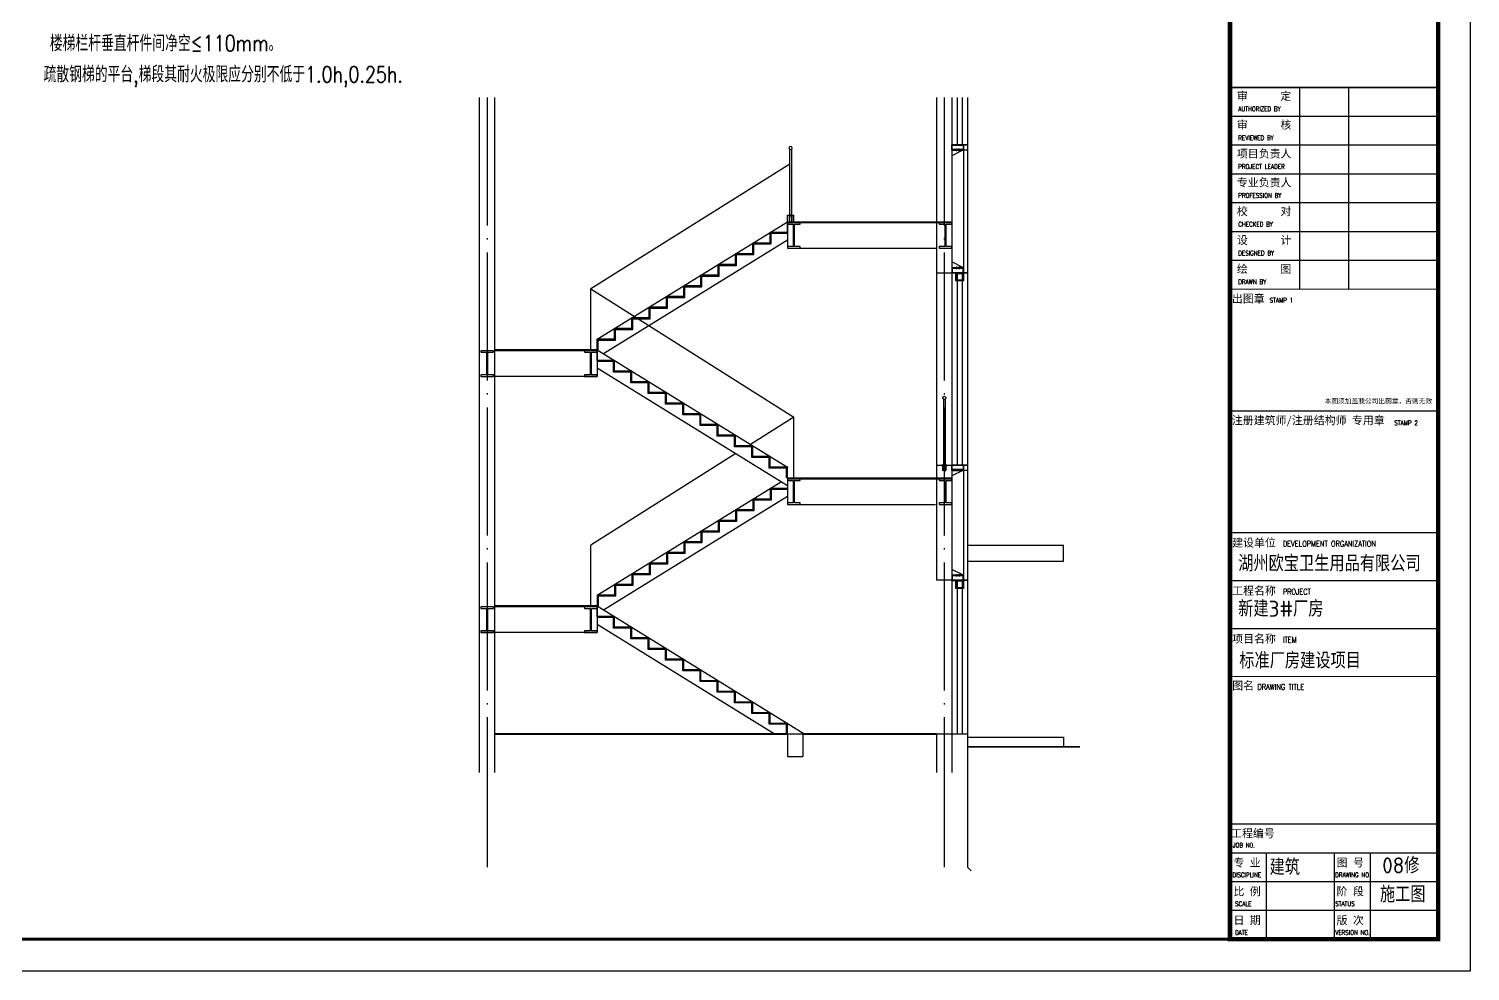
# Model space of a CAD drawing. Extents: x -248860 to 1018944, y -1060852 to 188626.
# Drawn here: x 996434 to 1018944, y 158926 to 173640 of the extents above; entities that cross this region are included whole.
import ezdxf
from ezdxf.enums import TextEntityAlignment as Align

# ---------------------------------------------------------------- set-up
doc = ezdxf.new("R2010")
doc.units = 0
doc.header["$LTSCALE"] = 1000
doc.header["$MEASUREMENT"] = 0
doc.linetypes.add('DOTE', pattern=[2.42, 2, -0.2, 0.02, -0.2])
doc.layers.get('0').update_dxf_attribs({"linetype": 'CONTINUOUS'})
for name, color, linetype in [('11', 3, 'CONTINUOUS'), ('AXIS', 3, 'CONTINUOUS'), ('AXIS_TEXT', 7, 'CONTINUOUS'), ('DOTE', 253, 'DOTE'), ('H', 8, 'CONTINUOUS'), ('PUB_DIM', 3, 'CONTINUOUS'), ('PUB_TEXT', 7, 'CONTINUOUS'), ('PUB_TITLE', 4, 'CONTINUOUS'), ('WINDOW', 4, 'CONTINUOUS'), ('台阶', 64, 'CONTINUOUS'), ('图框', 4, 'CONTINUOUS'), ('填充', 8, 'CONTINUOUS'), ('屋面线', 43, 'CONTINUOUS'), ('屋顶平面线', 53, 'CONTINUOUS'), ('彩钢墙', 3, 'CONTINUOUS'), ('栏杆', 42, 'CONTINUOUS'), ('立面图', 40, 'CONTINUOUS')]:
    doc.layers.add(name, color=color, linetype=linetype)
doc.layers.add('填充剖面墙', color=6, linetype='CONTINUOUS', lineweight=30)
doc.styles.add('HZTXT', font='txt.shx', dxfattribs={"width": 0.8, "bigfont": 'hztxt.shx'})
doc.styles.add('iIcon2', font='')
doc.styles.add('MIMI-TKWZ', font='romanc.shx', dxfattribs={"width": 0.75, "oblique": 15, "bigfont": 'bigfont.shx'})
doc.styles.add('STYLE1', font='tssdeng.shx', dxfattribs={"height": 8, "bigfont": 'tssdchn.shx'})
doc.styles.get('iIcon2').set_extended_font_data('SimSun')

# ---------------------------------------------------------------- blocks, each defined once
blk = doc.blocks.new('A$C3A1C5DDB')
for points in [[(70, 73), (70, 112)], [(112, 73), (112, 112)]]:
    blk.add_lwpolyline(points)
at = {"layer": 'AXIS', "ltscale": 1000}
for p, q in [((12, 94), (12, 100)), ((12, 91), (12, 85)), ((28, 91), (28, 94))]:
    blk.add_line(p, q, dxfattribs=at)
for points in [[(180, 171), (0, 171), (0, 91), (180, 91)], [(177, 168), (3, 168), (3, 94), (177, 94)]]:
    blk.add_lwpolyline(points, close=True, dxfattribs=at)
for points in [[(12, 100), (168, 100), (168, 94)], [(180, 85), (12, 85), (180, 0)], [(152, 91), (152, 94)]]:
    blk.add_lwpolyline(points, dxfattribs=at)
blk = doc.blocks.new('022')
at = {"layer": 'H'}
h = blk.add_hatch(dxfattribs=at)
h.set_pattern_fill('ANSI32', color=256, scale=60.48, angle=90, style=0)
h.set_pattern_definition([(135, (1835853.6, -3679625.42), (-16.0371818, -16.0371818), []), (135, (1835853.6, -3679614.728), (-16.0371818, -16.0371818), [])])
h.paths.add_polyline_path([(153170, -201159), (153194, -201159), (153194, -200859), (153170, -200859)])
at = {"layer": 'AXIS_TEXT', "color": 5}
for p, q in [((153134, -200935), (153155, -200917)), ((153134, -201086), (153134, -200935)), ((153134, -201086), (153155, -201104)), ((153155, -201104), (153155, -200917)), ((153170, -200917), (153155, -200917)), ((153170, -201104), (153155, -201104))]:
    blk.add_line(p, q, dxfattribs=at)
at = {"layer": 'WINDOW', "ltscale": 0.2}
for p, q in [((153511, -200918), (153194, -200918)), ((153194, -201101), (153511, -201101)), ((153209, -201086), (153209, -200933)), ((153496, -200933), (153209, -200933)), ((153209, -201086), (153496, -201086)), ((153496, -200933), (153524, -200960)), ((153496, -201086), (153524, -201059)), ((153535, -200949), (153511, -200918)), ((153535, -201071), (153511, -201101)), ((153524, -200960), (153535, -200949)), ((153524, -201059), (153535, -201071))]:
    blk.add_line(p, q, dxfattribs=at)
blk.add_lwpolyline([(153170, -201159), (153170, -200859), (153194, -200859), (153194, -201159)], close=True, dxfattribs=at)
blk = doc.blocks.new('8854')
at = {"layer": '栏杆'}
for p, q in [((2419714, 2313223), (2419714, 2312202)), ((2419744, 2313223), (2419744, 2312202))]:
    blk.add_line(p, q, dxfattribs=at)
blk.add_circle((2419729, 2313243), 25, dxfattribs=at)
at = {"layer": '栏杆', "extrusion": (0, 0, -1), "xscale": 0.25, "yscale": 0.25, "zscale": -0.25, "rotation": 270}
blk.add_blockref('022', (-2369476, 2350486), dxfattribs=at)

msp = doc.modelspace()

# ---------------------------------------------------------------- linework, layer by layer
for p, q in [((1008281.8, 170628.5), (1008281.8, 170238.5)), ((1008281.8, 170213.5), (1010611.8, 170213.5)), ((1005311.8, 168213.5), (1003711.8, 168213.5)), ((1005311.8, 164628.5), (1005311.8, 164213.5)), ((1005311.8, 164213.5), (1003511.8, 164213.5))]:
    msp.add_line(p, q)
at = {"layer": '11'}
for p, q in [((1011031.8, 169828.5), (1011091.8, 169828.5)), ((1011031.8, 165028.5), (1011091.8, 165028.5))]:
    msp.add_line(p, q, dxfattribs=at)
at = {"layer": 'AXIS'}
for p, q in [((1003591.8, 162549.2), (1003591.8, 160549.2)), ((1010731.8, 162549.2), (1010731.8, 160549.2)), ((1011091.8, 162549.2), (1011091.8, 160549.2)), ((1011150.4, 160490.6), (1011091.8, 160549.2))]:
    msp.add_line(p, q, dxfattribs=at)
at = {"layer": 'DOTE', "linetype": 'DOTE'}
for p, q in [((1003591.8, 172569.5), (1003591.8, 161728.5)), ((1010731.8, 172569.5), (1010731.8, 161728.5))]:
    msp.add_line(p, q, dxfattribs=at)
at = {"layer": 'PUB_DIM'}
for points in [[(1008391.8, 170238.5), (1008391.8, 170588.5), (1008481.8, 170588.5), (1008481.8, 170613.5), (1008281.8, 170613.5), (1008281.8, 170588.5), (1008371.8, 170588.5), (1008371.8, 170238.5), (1008281.8, 170238.5), (1008281.8, 170213.5), (1008481.8, 170213.5), (1008481.8, 170238.5)], [(1010761.8, 170238.5), (1010761.8, 170588.5), (1010851.8, 170588.5), (1010851.8, 170613.5), (1010651.8, 170613.5), (1010651.8, 170588.5), (1010741.8, 170588.5), (1010741.8, 170238.5), (1010651.8, 170238.5), (1010651.8, 170213.5), (1010851.8, 170213.5), (1010851.8, 170238.5)], [(1003603.5, 168238.5), (1003603.5, 168588.5), (1003693.5, 168588.5), (1003693.5, 168613.5), (1003493.5, 168613.5), (1003493.5, 168588.5), (1003583.5, 168588.5), (1003583.5, 168238.5), (1003493.5, 168238.5), (1003493.5, 168213.5), (1003693.5, 168213.5), (1003693.5, 168238.5)], [(1005221.8, 168238.5), (1005221.8, 168588.5), (1005311.8, 168588.5), (1005311.8, 168613.5), (1005111.8, 168613.5), (1005111.8, 168588.5), (1005201.8, 168588.5), (1005201.8, 168238.5), (1005111.8, 168238.5), (1005111.8, 168213.5), (1005311.8, 168213.5), (1005311.8, 168238.5)], [(1008391.8, 166238.5), (1008391.8, 166588.5), (1008481.8, 166588.5), (1008481.8, 166613.5), (1008281.8, 166613.5), (1008281.8, 166588.5), (1008371.8, 166588.5), (1008371.8, 166238.5), (1008281.8, 166238.5), (1008281.8, 166213.5), (1008481.8, 166213.5), (1008481.8, 166238.5)], [(1010761.8, 166238.5), (1010761.8, 166588.5), (1010851.8, 166588.5), (1010851.8, 166613.5), (1010651.8, 166613.5), (1010651.8, 166588.5), (1010741.8, 166588.5), (1010741.8, 166238.5), (1010651.8, 166238.5), (1010651.8, 166213.5), (1010851.8, 166213.5), (1010851.8, 166238.5)], [(1003603.5, 164238.5), (1003603.5, 164588.5), (1003693.5, 164588.5), (1003693.5, 164613.5), (1003493.5, 164613.5), (1003493.5, 164588.5), (1003583.5, 164588.5), (1003583.5, 164238.5), (1003493.5, 164238.5), (1003493.5, 164213.5), (1003693.5, 164213.5), (1003693.5, 164238.5)], [(1005221.8, 164238.5), (1005221.8, 164588.5), (1005311.8, 164588.5), (1005311.8, 164613.5), (1005111.8, 164613.5), (1005111.8, 164588.5), (1005201.8, 164588.5), (1005201.8, 164238.5), (1005111.8, 164238.5), (1005111.8, 164213.5), (1005311.8, 164213.5), (1005311.8, 164238.5)]]:
    msp.add_lwpolyline(points, close=True, dxfattribs=at)
at = {"layer": 'PUB_TITLE'}
msp.add_lwpolyline([(976894.5, 158926.1), (976894.5, 188626.1), (1018944.5, 188626.1), (1018944.5, 158926.1)], close=True, dxfattribs=at)
at = {"layer": 'PUB_TITLE', "const_width": 50}
msp.add_lwpolyline([(978144.5, 159426.1), (1018444.5, 159426.1), (1018444.5, 188126.1), (978144.5, 188126.1)], close=True, dxfattribs=at)
at = {"layer": 'WINDOW'}
for p, q in [((1010851.8, 172569.5), (1010851.8, 171828.5)), ((1010931.8, 172569.5), (1010931.8, 171828.5)), ((1011011.8, 172569.5), (1011011.8, 171828.5)), ((1011091.8, 172569.5), (1011091.8, 171828.5)), ((1010851.8, 169828.5), (1010851.8, 166828.5)), ((1010851.8, 169828.5), (1010851.8, 166828.5)), ((1010931.8, 169828.5), (1010931.8, 166828.5)), ((1011011.8, 169828.5), (1011011.8, 166828.5)), ((1011091.8, 169828.5), (1011091.8, 166828.5)), ((1008481.8, 166213.5), (1010591.8, 166213.5)), ((1010851.8, 165028.5), (1010851.8, 162628.5)), ((1010931.8, 165028.5), (1010931.8, 162628.5)), ((1011011.8, 165028.5), (1011011.8, 162628.5)), ((1011091.8, 165028.5), (1011091.8, 162628.5))]:
    msp.add_line(p, q, dxfattribs=at)
for points in [[(1011031.8, 169702.9), (1010911.8, 169702.9), (1010911.8, 169828.5), (1011031.8, 169828.5)], [(1011021.8, 169712.9), (1010921.8, 169712.9), (1010921.8, 169818.5), (1011021.8, 169818.5)], [(1011031.8, 164902.9), (1010911.8, 164902.9), (1010911.8, 165028.5), (1011031.8, 165028.5)], [(1011021.8, 164912.9), (1010921.8, 164912.9), (1010921.8, 165018.5), (1011021.8, 165018.5)]]:
    msp.add_lwpolyline(points, close=True, dxfattribs=at)
at = {"layer": '台阶'}
for p, q in [((1008316.7, 171525.1), (1005211.8, 169578.5)), ((1005311.8, 168795.2), (1008281.8, 170628.5)), ((1008281.8, 170461.8), (1008281.8, 170628.5)), ((1008281.8, 170461.8), (1008011.8, 170461.8)), ((1008011.8, 170461.8), (1008011.8, 170295.2)), ((1005407, 168569.7), (1008281.8, 170344.3)), ((1008011.8, 170295.2), (1007741.8, 170295.2)), ((1007741.8, 170295.2), (1007741.8, 170128.5)), ((1007471.8, 169961.8), (1007201.8, 169961.8)), ((1007201.8, 169961.8), (1007201.8, 169795.2)), ((1007741.8, 170128.5), (1007471.8, 170128.5)), ((1007471.8, 170128.5), (1007471.8, 169961.8)), ((1007201.8, 169795.2), (1006931.8, 169795.2)), ((1006931.8, 169795.2), (1006931.8, 169628.5)), ((1005211.8, 168628.5), (1005211.8, 169578.5)), ((1005211.8, 169578.5), (1008381.8, 167578.5)), ((1006931.8, 169628.5), (1006661.8, 169628.5)), ((1006661.8, 169628.5), (1006661.8, 169461.8)), ((1006391.8, 169295.2), (1006121.8, 169295.2)), ((1006121.8, 169295.2), (1006121.8, 169128.5)), ((1006661.8, 169461.8), (1006391.8, 169461.8)), ((1006391.8, 169461.8), (1006391.8, 169295.2)), ((1005851.8, 169128.5), (1005851.8, 168961.8)), ((1006121.8, 169128.5), (1005851.8, 169128.5)), ((1005851.8, 168961.8), (1005581.8, 168961.8)), ((1005581.8, 168961.8), (1005581.8, 168795.2)), ((1005581.8, 168795.2), (1005311.8, 168795.2)), ((1005311.8, 168795.2), (1005311.8, 168628.5)), ((1005311.8, 168628.5), (1008281.8, 166795.2)), ((1005311.8, 168344.3), (1008281.8, 166511)), ((1008381.8, 167578.5), (1007704.8, 167151.4)), ((1008381.8, 166628.5), (1008381.8, 167578.5)), ((1007477.1, 167007.7), (1005211.8, 165578.5)), ((1008281.8, 166628.5), (1008281.8, 166213.5)), ((1005311.8, 164795.2), (1008186.7, 166569.7)), ((1008281.8, 166461.8), (1008011.8, 166461.8)), ((1008011.8, 166461.8), (1008011.8, 166295.2)), ((1008281.8, 166446.8), (1008026.8, 166446.8)), ((1008026.8, 166446.8), (1008026.8, 166280.2)), ((1005407, 164569.7), (1008281.8, 166344.3)), ((1007741.8, 166128.5), (1007471.8, 166128.5)), ((1007471.8, 166128.5), (1007471.8, 165961.8)), ((1008011.8, 166295.2), (1007741.8, 166295.2)), ((1007741.8, 166295.2), (1007741.8, 166128.5)), ((1008026.8, 166280.2), (1007756.8, 166280.2)), ((1007756.8, 166280.2), (1007756.8, 166113.5)), ((1007471.8, 165961.8), (1007201.8, 165961.8)), ((1007201.8, 165961.8), (1007201.8, 165795.2)), ((1007486.8, 165946.8), (1007216.8, 165946.8)), ((1007216.8, 165946.8), (1007216.8, 165780.2)), ((1007756.8, 166113.5), (1007486.8, 166113.5)), ((1007486.8, 166113.5), (1007486.8, 165946.8)), ((1007201.8, 165795.2), (1006931.8, 165795.2)), ((1006931.8, 165795.2), (1006931.8, 165628.5)), ((1007216.8, 165780.2), (1006946.8, 165780.2)), ((1006946.8, 165780.2), (1006946.8, 165613.5)), ((1005211.8, 164628.5), (1005211.8, 165578.5)), ((1006661.8, 165461.8), (1006391.8, 165461.8)), ((1006391.8, 165461.8), (1006391.8, 165295.2)), ((1006931.8, 165628.5), (1006661.8, 165628.5)), ((1006661.8, 165628.5), (1006661.8, 165461.8)), ((1006946.8, 165613.5), (1006676.8, 165613.5)), ((1006676.8, 165613.5), (1006676.8, 165446.8)), ((1006391.8, 165295.2), (1006121.8, 165295.2)), ((1006121.8, 165295.2), (1006121.8, 165128.5)), ((1006406.8, 165280.2), (1006136.8, 165280.2)), ((1006136.8, 165280.2), (1006136.8, 165113.5)), ((1006676.8, 165446.8), (1006406.8, 165446.8)), ((1006406.8, 165446.8), (1006406.8, 165280.2)), ((1005851.8, 165128.5), (1005851.8, 164961.8)), ((1006121.8, 165128.5), (1005851.8, 165128.5)), ((1005866.8, 165113.5), (1005866.8, 164946.8)), ((1006136.8, 165113.5), (1005866.8, 165113.5)), ((1005581.8, 164795.2), (1005311.8, 164795.2)), ((1005311.8, 164795.2), (1005311.8, 164628.5)), ((1005596.8, 164780.2), (1005326.8, 164780.2)), ((1005326.8, 164780.2), (1005326.8, 164619.2)), ((1005851.8, 164961.8), (1005581.8, 164961.8)), ((1005581.8, 164961.8), (1005581.8, 164795.2)), ((1005866.8, 164946.8), (1005596.8, 164946.8)), ((1005596.8, 164946.8), (1005596.8, 164780.2)), ((1005311.8, 164628.5), (1008551.8, 162628.5)), ((1005311.8, 164344.3), (1008091.5, 162628.5))]:
    msp.add_line(p, q, dxfattribs=at)
for points in [[(1005311.8, 168628.5), (1005311.8, 168795.2), (1005581.8, 168795.2), (1005581.8, 168961.8), (1005851.8, 168961.8), (1005851.8, 169128.5), (1006121.8, 169128.5), (1006121.8, 169295.2), (1006391.8, 169295.2), (1006391.8, 169461.8), (1006661.8, 169461.8), (1006661.8, 169628.5), (1006931.8, 169628.5), (1006931.8, 169795.2), (1007193.6, 169795.2), (1007201.8, 169795.2), (1007201.8, 169961.8), (1007471.8, 169961.8), (1007471.8, 170128.5), (1007741.8, 170128.5), (1007741.8, 170295.2), (1008011.8, 170295.2), (1008011.8, 170461.8), (1008281.8, 170461.8)], [(1005326.8, 168619.2), (1005326.8, 168780.2), (1005596.8, 168780.2), (1005596.8, 168946.8), (1005866.8, 168946.8), (1005866.8, 169113.5), (1006136.8, 169113.5), (1006136.8, 169280.2), (1006406.8, 169280.2), (1006406.8, 169446.8), (1006676.8, 169446.8), (1006676.8, 169613.5), (1006946.8, 169613.5), (1006946.8, 169780.2), (1007193.6, 169780.2), (1007216.8, 169780.2), (1007216.8, 169946.8), (1007486.8, 169946.8), (1007486.8, 170113.5), (1007756.8, 170113.5), (1007756.8, 170280.2), (1008026.8, 170280.2), (1008026.8, 170446.8), (1008281.8, 170446.8)]]:
    msp.add_lwpolyline(points, dxfattribs=at)
at = {"layer": '图框'}
for p, q in [((1015194.5, 172726.1), (1018444.5, 172726.1)), ((1015194.5, 172726.1), (1018444.5, 172726.1)), ((1016280.3, 172726.1), (1016280.3, 169576.1)), ((1017044.5, 172726.1), (1017044.5, 169576.1)), ((1015194.5, 172276.1), (1018444.5, 172276.1)), ((1015194.5, 171826.1), (1018444.5, 171826.1)), ((1015194.5, 171376.1), (1018444.5, 171376.1)), ((1015194.5, 170926.1), (1018444.5, 170926.1)), ((1015194.5, 170476.1), (1018444.5, 170476.1)), ((1015194.5, 170026.1), (1018444.5, 170026.1)), ((1015194.5, 167676.1), (1018444.5, 167676.1)), ((1015194.5, 165776.1), (1018444.5, 165776.1)), ((1015194.5, 165026.1), (1018444.5, 165026.1)), ((1015194.5, 164276.1), (1018444.5, 164276.1)), ((1015194.5, 161226.1), (1018444.5, 161226.1)), ((1015194.5, 160776.1), (1018444.5, 160776.1)), ((1015757, 160776.1), (1015757, 159426.1)), ((1016819.5, 160776.1), (1016819.5, 159426.1)), ((1017382, 160776.1), (1017382, 159426.1)), ((1015194.5, 160326.1), (1018444.5, 160326.1)), ((1015194.5, 159876.1), (1018444.5, 159876.1))]:
    msp.add_line(p, q, dxfattribs=at)
at = {"layer": '图框', "const_width": 70}
msp.add_lwpolyline([(1018444.5, 188126.1), (1015194.5, 188126.1), (1015194.5, 159426.1), (1018444.5, 159426.1)], close=True, dxfattribs=at)
at = {"layer": '图框', "const_width": 17.5}
for points in [[(1015194.5, 172726.1), (1018444.5, 172726.1)], [(1015194.5, 169576.1), (1018444.5, 169576.1)], [(1015194.5, 165776.1), (1018444.5, 165776.1)], [(1015194.5, 163526.1), (1018444.5, 163526.1)]]:
    msp.add_lwpolyline(points, dxfattribs=at)
at = {"layer": '填充剖面墙'}
for p, q in [((1003471.8, 162028.5), (1003471.8, 172569.5)), ((1003711.8, 162028.5), (1003711.8, 172569.5)), ((1010611.8, 172569.5), (1010611.8, 169828.5)), ((1011091.8, 171828.5), (1010851.8, 171828.5)), ((1008281.8, 170728.5), (1008381.8, 170728.5)), ((1008281.8, 170628.5), (1008281.8, 170728.5)), ((1008281.8, 170628.5), (1010851.8, 170628.5)), ((1008381.8, 170628.5), (1008381.8, 170728.5)), ((1008281.8, 170613.5), (1010851.8, 170613.5)), ((1010611.8, 169828.5), (1010851.8, 169828.5)), ((1011091.8, 169828.5), (1010851.8, 169828.5)), ((1005311.8, 168628.5), (1003711.8, 168628.5)), ((1005311.8, 168613.5), (1003711.8, 168613.5)), ((1005211.8, 168613.5), (1005211.8, 168628.5)), ((1005311.8, 168461.8), (1005311.8, 168628.5)), ((1005311.8, 168628.5), (1005311.8, 168213.5)), ((1005581.8, 168461.8), (1005311.8, 168461.8)), ((1005581.8, 168446.8), (1005311.8, 168446.8)), ((1005566.8, 168280.2), (1005566.8, 168461.8)), ((1005581.8, 168295.2), (1005581.8, 168461.8)), ((1005851.8, 168280.2), (1005566.8, 168280.2)), ((1005851.8, 168295.2), (1005581.8, 168295.2)), ((1005836.8, 168113.5), (1005836.8, 168295.2)), ((1005851.8, 168128.5), (1005851.8, 168295.2)), ((1006121.8, 168113.5), (1005836.8, 168113.5)), ((1006121.8, 168128.5), (1005851.8, 168128.5)), ((1006106.8, 167946.8), (1006106.8, 168128.5)), ((1006391.8, 167946.8), (1006106.8, 167946.8)), ((1006121.8, 167961.8), (1006121.8, 168128.5)), ((1006391.8, 167961.8), (1006121.8, 167961.8)), ((1006376.8, 167780.2), (1006376.8, 167961.8)), ((1006391.8, 167795.2), (1006391.8, 167961.8)), ((1006661.8, 167780.2), (1006376.8, 167780.2)), ((1006661.8, 167795.2), (1006391.8, 167795.2)), ((1006646.8, 167613.5), (1006646.8, 167795.2)), ((1006661.8, 167628.5), (1006661.8, 167795.2)), ((1006931.8, 167613.5), (1006646.8, 167613.5)), ((1006931.8, 167628.5), (1006661.8, 167628.5)), ((1006916.8, 167446.8), (1006916.8, 167628.5)), ((1006931.8, 167461.8), (1006931.8, 167628.5)), ((1007186.8, 167446.8), (1006916.8, 167446.8)), ((1007201.8, 167461.8), (1006931.8, 167461.8)), ((1007186.8, 167280.2), (1007186.8, 167446.8)), ((1007456.8, 167280.2), (1007186.8, 167280.2)), ((1007201.8, 167295.2), (1007201.8, 167461.8)), ((1007471.8, 167295.2), (1007201.8, 167295.2)), ((1007456.8, 167113.5), (1007456.8, 167280.2)), ((1007471.8, 167128.5), (1007471.8, 167295.2)), ((1007726.8, 167113.5), (1007456.8, 167113.5)), ((1007741.8, 167128.5), (1007471.8, 167128.5)), ((1007726.8, 166946.8), (1007726.8, 167113.5)), ((1007741.8, 166961.8), (1007741.8, 167128.5)), ((1007996.8, 166946.8), (1007726.8, 166946.8)), ((1008011.8, 166961.8), (1007741.8, 166961.8)), ((1007996.8, 166780.2), (1007996.8, 166946.8)), ((1008011.8, 166795.2), (1008011.8, 166961.8)), ((1010611.8, 166828.5), (1010611.8, 165028.5)), ((1010611.8, 166828.5), (1010851.8, 166828.5)), ((1011091.8, 166828.5), (1010851.8, 166828.5)), ((1008266.8, 166780.2), (1007996.8, 166780.2)), ((1008281.8, 166795.2), (1008011.8, 166795.2)), ((1008266.8, 166628.5), (1008266.8, 166780.2)), ((1008281.8, 166628.5), (1008266.8, 166628.5)), ((1008281.8, 166628.5), (1008281.8, 166795.2)), ((1008281.8, 166628.5), (1010851.8, 166628.5)), ((1008281.8, 166628.5), (1008281.8, 166461.8)), ((1008281.8, 166613.5), (1010851.8, 166613.5)), ((1010851.8, 165028.5), (1010611.8, 165028.5)), ((1005311.8, 164628.5), (1003711.8, 164628.5)), ((1005311.8, 164613.5), (1003711.8, 164613.5)), ((1005311.8, 164461.8), (1005311.8, 164628.5)), ((1005311.8, 164628.5), (1005311.8, 164461.8)), ((1005581.8, 164461.8), (1005311.8, 164461.8)), ((1005566.8, 164446.8), (1005311.8, 164446.8)), ((1005566.8, 164280.2), (1005566.8, 164446.8)), ((1005581.8, 164295.2), (1005581.8, 164461.8)), ((1005836.8, 164280.2), (1005566.8, 164280.2)), ((1005851.8, 164295.2), (1005581.8, 164295.2)), ((1005836.8, 164113.5), (1005836.8, 164280.2)), ((1006106.8, 164113.5), (1005836.8, 164113.5)), ((1005851.8, 164128.5), (1005851.8, 164295.2)), ((1006121.8, 164128.5), (1005851.8, 164128.5)), ((1006106.8, 163946.8), (1006106.8, 164113.5)), ((1006121.8, 163961.8), (1006121.8, 164128.5)), ((1006376.8, 163946.8), (1006106.8, 163946.8)), ((1006391.8, 163961.8), (1006121.8, 163961.8)), ((1006376.8, 163780.2), (1006376.8, 163946.8)), ((1006391.8, 163795.2), (1006391.8, 163961.8)), ((1006646.8, 163780.2), (1006376.8, 163780.2)), ((1006661.8, 163795.2), (1006391.8, 163795.2)), ((1006646.8, 163613.5), (1006646.8, 163780.2)), ((1006661.8, 163628.5), (1006661.8, 163795.2)), ((1006916.8, 163613.5), (1006646.8, 163613.5)), ((1006931.8, 163628.5), (1006661.8, 163628.5)), ((1006916.8, 163446.8), (1006916.8, 163613.5)), ((1007186.8, 163446.8), (1006916.8, 163446.8)), ((1006931.8, 163461.8), (1006931.8, 163628.5)), ((1007201.8, 163461.8), (1006931.8, 163461.8)), ((1007186.8, 163280.2), (1007186.8, 163446.8)), ((1007201.8, 163295.2), (1007201.8, 163461.8)), ((1007456.8, 163280.2), (1007186.8, 163280.2)), ((1007471.8, 163295.2), (1007201.8, 163295.2)), ((1007456.8, 163113.5), (1007456.8, 163280.2)), ((1007471.8, 163128.5), (1007471.8, 163295.2)), ((1007726.8, 163113.5), (1007456.8, 163113.5)), ((1007741.8, 163128.5), (1007471.8, 163128.5)), ((1007726.8, 162946.8), (1007726.8, 163113.5)), ((1007741.8, 162961.8), (1007741.8, 163128.5)), ((1007996.8, 162946.8), (1007726.8, 162946.8)), ((1008011.8, 162961.8), (1007741.8, 162961.8)), ((1007996.8, 162780.2), (1007996.8, 162946.8)), ((1008266.8, 162780.2), (1007996.8, 162780.2)), ((1008011.8, 162795.2), (1008011.8, 162961.8)), ((1008281.8, 162795.2), (1008011.8, 162795.2)), ((1008266.8, 162628.5), (1008266.8, 162780.2)), ((1008281.8, 162628.5), (1008281.8, 162795.2)), ((1008281.8, 162628.5), (1008266.8, 162628.5)), ((1008281.8, 162628.5), (1008281.8, 162278.5)), ((1008521.8, 162628.5), (1008281.8, 162628.5)), ((1008521.8, 162628.5), (1008521.8, 162278.5)), ((1008281.8, 162278.5), (1008521.8, 162278.5))]:
    msp.add_line(p, q, dxfattribs=at)
for p in [(1008281.8, 166795.2), (1008281.8, 162795.2)]:
    msp.add_point(p, dxfattribs=at)
at = {"layer": '屋面线'}
for p, q in [((1010851.8, 169828.5), (1011091.8, 169828.5)), ((1010851.8, 165028.5), (1011091.8, 165028.5))]:
    msp.add_line(p, q, dxfattribs=at)
at = {"layer": '屋顶平面线'}
for p, q in [((1011091.8, 165578.5), (1012591.8, 165578.5)), ((1012591.8, 165328.5), (1012591.8, 165578.5)), ((1011091.8, 165328.5), (1012591.8, 165328.5))]:
    msp.add_line(p, q, dxfattribs=at)
at = {"layer": '彩钢墙'}
for p, q in [((1010851.8, 172569.5), (1010851.8, 169828.5)), ((1011091.8, 172569.5), (1011091.8, 169828.5)), ((1010851.8, 171828.5), (1011091.8, 171828.5)), ((1010854.8, 171748.5), (1011091.8, 171748.5)), ((1011031.8, 171748.5), (1011031.8, 169828.5)), ((1010611.8, 169828.5), (1010611.8, 166828.5)), ((1010851.8, 166828.5), (1010851.8, 165028.5)), ((1010851.8, 166828.5), (1011091.8, 166828.5)), ((1011031.8, 166828.5), (1011031.8, 165028.5)), ((1011091.8, 166828.5), (1011091.8, 165028.5)), ((1010854.8, 166748.5), (1011091.8, 166748.5))]:
    msp.add_line(p, q, dxfattribs=at)
at = {"layer": '立面图'}
for p, q in [((1011091.8, 169828.5), (1010851.8, 169828.5)), ((1010851.8, 169828.5), (1011091.8, 169828.5)), ((1011091.8, 165028.5), (1010851.8, 165028.5)), ((1010851.8, 165028.5), (1011091.8, 165028.5)), ((1010611.8, 162628.5), (1010611.8, 162028.5)), ((1011091.8, 162628.5), (1010611.8, 162628.5)), ((1010851.8, 162628.5), (1010851.8, 162028.5)), ((1011091.8, 162628.5), (1011091.8, 162028.5)), ((1011091.8, 162578.5), (1012591.8, 162578.5)), ((1012591.8, 162578.5), (1012591.8, 162428.5))]:
    msp.add_line(p, q, dxfattribs=at)
at = {"layer": '立面图', "const_width": 30}
for points in [[(1008281.8, 162628.5), (1003711.8, 162628.5)], [(1010611.8, 162628.5), (1008521.8, 162628.5)], [(1012849.8, 162428.5), (1011091.8, 162428.5)]]:
    msp.add_lwpolyline(points, dxfattribs=at)

# ---------------------------------------------------------------- block references
at = {"xscale": -1}
for p in [(1011031.8, 171657.6), (1011031.8, 166657.6)]:
    msp.add_blockref('A$C3A1C5DDB', p, dxfattribs=at)
at = {"extrusion": (0, 0, -1), "xscale": -1, "zscale": -1, "rotation": 180}
for p in [(-1011031.8, 169999.4), (-1011031.8, 165199.4)]:
    msp.add_blockref('A$C3A1C5DDB', p, dxfattribs=at)
at = {"layer": '填充', "xscale": -1}
msp.add_blockref('8854', (3428060.2, -2141464.7), dxfattribs=at)
at = {"layer": '填充'}
msp.add_blockref('8854', (-1408996.6, -2145364.7), dxfattribs=at)

# ---------------------------------------------------------------- texts
at = {"layer": 'PUB_TEXT', "style": 'HZTXT', "width": 0.8}
for s, p in [('楼梯栏杆垂直杆件间净空≤110mm。', (996761.8, 173289.6)), ('疏散钢梯的平台,梯段其耐火极限应分别不低于1.0h,0.25h.', (996663.3, 172803.7))]:
    msp.add_text(s, height=250, dxfattribs=at).set_placement(p)
at = {"layer": 'PUB_TEXT', "style": 'STYLE1'}
for s, p in [('湖州欧宝卫生用品有限公司', (1015321.7, 165292.5)), ('新建3#厂房', (1015321.7, 164585.1)), ('08修', (1017571.5, 160577.5)), ('建筑', (1015811, 160552.4)), ('施工图', (1017535, 160125.9))]:
    msp.add_text(s, height=250, dxfattribs=at).set_placement(p, align=Align.MIDDLE_LEFT)
msp.add_text('标准厂房建设项目', height=250, dxfattribs=at).set_placement((1015338.5, 163651.1))
at = {"layer": '图框', "style": 'iIcon2'}
for s, height, p in [('审      定', 125, (1015300.6, 172528)), ('审      核', 125, (1015300.6, 172078)), ('项目负责人', 125, (1015300.6, 171628)), ('专业负责人', 125, (1015300.6, 171178)), ('校      对', 125, (1015300.6, 170728)), ('设      计', 125, (1015300.6, 170278)), ('绘      图', 125, (1015300.6, 169828)), ('出图章', 125, (1015223.1, 169364.1)), ('本图须加盖我公司出图章，否则无效', 75, (1016671.2, 167789.7)), ('注册建筑师/注册结构师 专用章', 125, (1015223.1, 167464.1)), ('建设单位', 125, (1015227.9, 165553.6)), ('工程名称', 125, (1015227.9, 164803.6)), ('项目名称', 125, (1015227.9, 164053.6)), ('图名', 125, (1015227.9, 163321.1)), ('工程编号', 125, (1015210.8, 161014.1)), ('专 业', 125, (1015247.3, 160558.3)), ('图 号', 125, (1016858.3, 160558.3)), ('比 例', 125, (1015247.3, 160108.3)), ('阶 段', 125, (1016858.3, 160108.3)), ('日 期', 125, (1015247.3, 159658.3)), ('版 次', 125, (1016858.3, 159658.3))]:
    msp.add_text(s, height=height, dxfattribs=at).set_placement(p)
at = {"layer": '图框', "style": 'MIMI-TKWZ', "width": 0.75}
for s, height, p in [('AUTHORIZED BY', 72.5, (1015322.5, 172352)), ('REVIEWED BY', 72.5, (1015322.5, 171902)), ('PROJECT LEADER', 72.5, (1015322.5, 171452)), ('PROFESSION BY', 72.5, (1015322.5, 171002)), ('CHECKED BY', 72.5, (1015322.5, 170552)), ('DESIGNED BY', 72.5, (1015322.5, 170102)), ('DRAWN BY', 72.5, (1015322.5, 169652)), ('STAMP 1', 72.5, (1015813.2, 169365.7)), ('STAMP 2', 72.5, (1017760.1, 167449.1)), ('DEVELOPMENT ORGANIZATION', 90, (1016018.9, 165555)), ('PROJECT', 90, (1016018.9, 164805)), ('ITEM', 90, (1016018.9, 164055)), ('DRAWING TITLE', 90, (1015622, 163319.2)), ('JOB N0.', 72.5, (1015235.8, 160856.4)), ('DISCIPLINE', 72.5, (1015231.2, 160391.7)), ('DRAWING NO.', 72.5, (1016836.4, 160391.7)), ('SCALE', 72.5, (1015272.3, 159941.7)), ('STATUS', 72.5, (1016836.4, 159941.7)), ('DATE', 72.5, (1015272.3, 159491.7)), ('VERSION NO.', 72.5, (1016836.4, 159491.7))]:
    msp.add_text(s, height=height, dxfattribs=at).set_placement(p)

doc.saveas('drawing.dxf')
